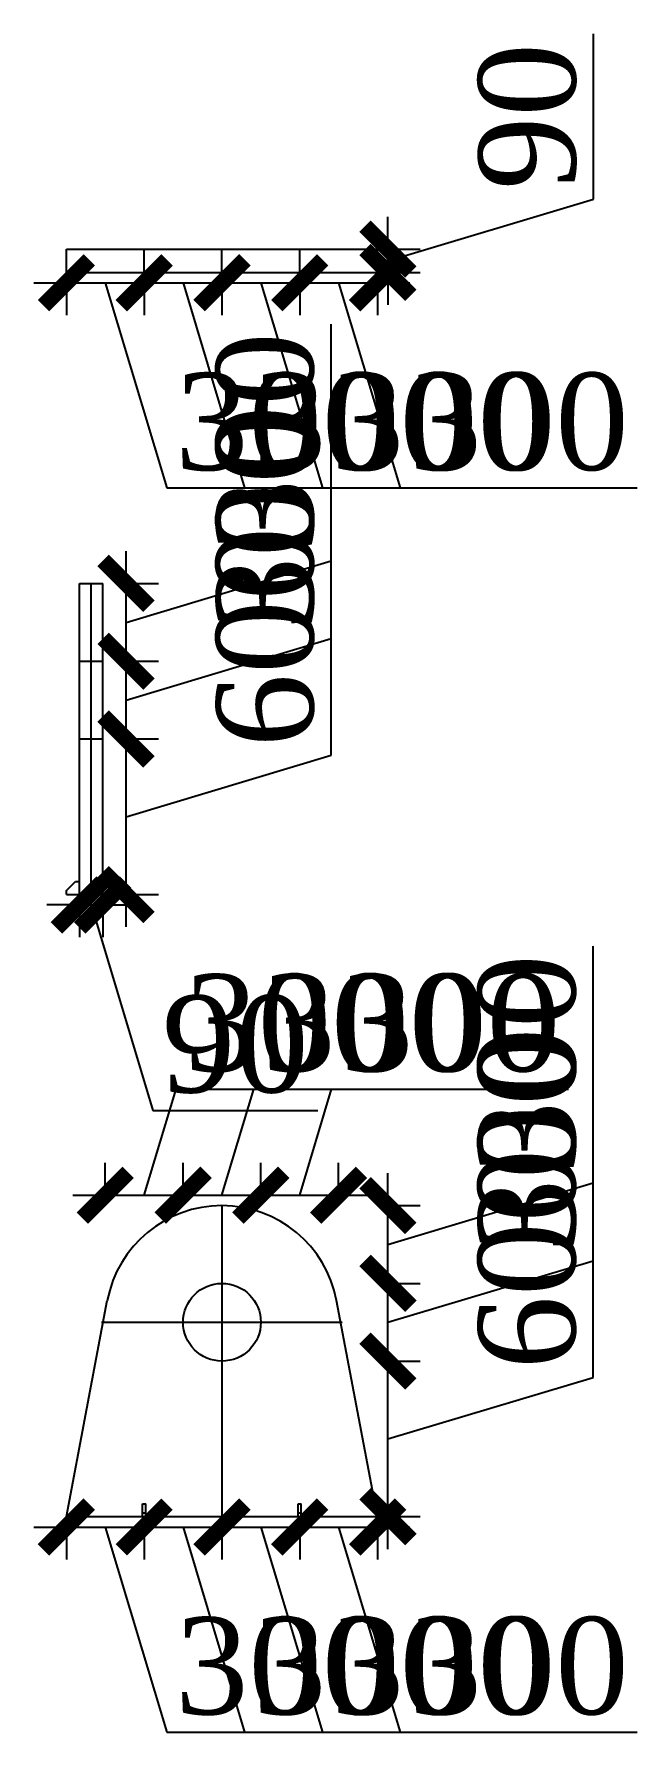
# Model space of a CAD drawing. Extents: x -2876908 to 633791, y -1383861 to 872234.
# Drawn here: x -2500 to 44014, y -16620 to 114397 of the extents above; entities that cross this region are included whole.
import ezdxf

# ---------------------------------------------------------------- set-up
doc = ezdxf.new("R2010")
doc.units = 0
doc.header["$LTSCALE"] = 5
doc.header["$MEASUREMENT"] = 0
doc.linetypes.add('CENTER', pattern=[2, 1.25, -0.25, 0.25, -0.25])
doc.layers.get('0').update_dxf_attribs({"linetype": 'CONTINUOUS', "lineweight": 25})
doc.layers.get('DEFPOINTS').update_dxf_attribs({"color": 35, "linetype": 'CONTINUOUS', "lineweight": 13})
doc.layers.add('6文本', color=7, linetype='CONTINUOUS', lineweight=15)
doc.layers.add('9禁线', color=9, linetype='CONTINUOUS', lineweight=15)
doc.layers.add('XX', color=7, linetype='CONTINUOUS')
doc.styles.add('dd', font='times.ttf')
doc.styles.get("Standard").update_dxf_attribs({"font": '', "width": 0.7})
doc.styles.add('TSSD_NORM', font='tssdeng.shx', dxfattribs={"width": 0.7, "bigfont": 'hztxt.shx'})
doc.styles.add('标注文字', font='', dxfattribs={"width": 0.7})
doc.styles.get('Standard').set_extended_font_data('SimSun')
doc.styles.get('标注文字').set_extended_font_data('SimSun')
doc.dimstyles.new('SJSYB-(25)', dxfattribs={"dimscale": 25, "dimtxt": 3, "dimasz": 1.5, "dimexe": 1, "dimexo": 1, "dimgap": 0.65, "dimtad": 1, "dimdec": 0, "dimzin": 0, "dimdsep": 46, "dimtxsty": 'TSSD_NORM', "dimblk": 'OBLIQUE', "dimcen": 0, "dimclrd": 256, "dimclre": 256, "dimclrt": 7, "dimadec": 0, "dimazin": 0, "dimtfac": 1, "dimtdec": 0, "dimtmove": 1, "dimatfit": 3, "dimldrblk": 'NONE', "dimfxl": 5, "dimfxlon": 1, "dimtolj": 1, "dimtzin": 0, "dimlwd": -1, "dimlwe": -1, "dimarcsym": 1})

# ---------------------------------------------------------------- blocks, each defined once
blk = doc.blocks.new('_ArchTick')
at = {"color": 0, "linetype": 'ByBlock', "const_width": 0.5}
blk.add_lwpolyline([(-0.707, -0.707), (0.707, 0.707)], dxfattribs=at)
blk = doc.blocks.new('*D2678')
at = {"layer": 'DEFPOINTS', "color": 0, "transparency": 16777216}
for p in [(0, 0), (6000, 0), (6000, -800)]:
    blk.add_point(p, dxfattribs=at)
at = {"layer": 'XX', "transparency": 16777216}
for p, q in [((-2500, -800), (8500, -800)), ((0, -800), (0, -3300)), ((3000, -800), (7746, -16620)), ((6000, -800), (6000, -3300)), ((7746, -16620), (26014, -16620))]:
    blk.add_line(p, q, dxfattribs=at)
at = {"layer": 'XX', "transparency": 16777216, "xscale": 2500, "yscale": 2500, "zscale": 2500, "rotation": 180}
blk.add_blockref('_ArchTick', (0, -800), dxfattribs=at)
at = {"layer": 'XX', "transparency": 16777216, "xscale": 2500, "yscale": 2500, "zscale": 2500}
blk.add_blockref('_ArchTick', (6000, -800), dxfattribs=at)
at = {"layer": 'XX', "color": 7, "transparency": 16777216, "insert": (16880, -11555), "char_height": 7500, "attachment_point": 5, "style": 'dd'}
blk.add_mtext('\\A1;300', dxfattribs=at)
blk = doc.blocks.new('_None')
blk = doc.blocks.new('*D2679')
at = {"layer": 'DEFPOINTS', "color": 0, "transparency": 16777216}
for p in [(6000, 0), (12000, 0), (12000, -800)]:
    blk.add_point(p, dxfattribs=at)
at = {"layer": 'XX', "transparency": 16777216}
for p, q in [((3500, -800), (14500, -800)), ((6000, -800), (6000, -3300)), ((9000, -800), (13746, -16620)), ((12000, -800), (12000, -3300)), ((13746, -16620), (32014, -16620))]:
    blk.add_line(p, q, dxfattribs=at)
at = {"layer": 'XX', "transparency": 16777216, "xscale": 2500, "yscale": 2500, "zscale": 2500, "rotation": 180}
blk.add_blockref('_ArchTick', (6000, -800), dxfattribs=at)
at = {"layer": 'XX', "transparency": 16777216, "xscale": 2500, "yscale": 2500, "zscale": 2500}
blk.add_blockref('_ArchTick', (12000, -800), dxfattribs=at)
at = {"layer": 'XX', "color": 7, "transparency": 16777216, "insert": (22880, -11555), "char_height": 7500, "attachment_point": 5, "style": 'dd'}
blk.add_mtext('\\A1;300', dxfattribs=at)
blk = doc.blocks.new('*D2680')
at = {"layer": 'DEFPOINTS', "color": 0, "transparency": 16777216}
for p in [(12000, 0), (18000, 0), (18000, -800)]:
    blk.add_point(p, dxfattribs=at)
at = {"layer": 'XX', "transparency": 16777216}
for p, q in [((9500, -800), (20500, -800)), ((12000, -800), (12000, -3300)), ((15000, -800), (19746, -16620)), ((18000, -800), (18000, -3300)), ((19746, -16620), (38014, -16620))]:
    blk.add_line(p, q, dxfattribs=at)
at = {"layer": 'XX', "transparency": 16777216, "xscale": 2500, "yscale": 2500, "zscale": 2500, "rotation": 180}
blk.add_blockref('_ArchTick', (12000, -800), dxfattribs=at)
at = {"layer": 'XX', "transparency": 16777216, "xscale": 2500, "yscale": 2500, "zscale": 2500}
blk.add_blockref('_ArchTick', (18000, -800), dxfattribs=at)
at = {"layer": 'XX', "color": 7, "transparency": 16777216, "insert": (28880, -11555), "char_height": 7500, "attachment_point": 5, "style": 'dd'}
blk.add_mtext('\\A1;300', dxfattribs=at)
blk = doc.blocks.new('*D2681')
at = {"layer": 'DEFPOINTS', "color": 0, "transparency": 16777216}
for p in [(18000, 0), (24000, 0), (24000, -800)]:
    blk.add_point(p, dxfattribs=at)
at = {"layer": 'XX', "transparency": 16777216}
for p, q in [((15500, -800), (26500, -800)), ((18000, -800), (18000, -3300)), ((21000, -800), (25746, -16620)), ((24000, -800), (24000, -3300)), ((25746, -16620), (44014, -16620))]:
    blk.add_line(p, q, dxfattribs=at)
at = {"layer": 'XX', "transparency": 16777216, "xscale": 2500, "yscale": 2500, "zscale": 2500, "rotation": 180}
blk.add_blockref('_ArchTick', (18000, -800), dxfattribs=at)
at = {"layer": 'XX', "transparency": 16777216, "xscale": 2500, "yscale": 2500, "zscale": 2500}
blk.add_blockref('_ArchTick', (24000, -800), dxfattribs=at)
at = {"layer": 'XX', "color": 7, "transparency": 16777216, "insert": (34880, -11555), "char_height": 7500, "attachment_point": 5, "style": 'dd'}
blk.add_mtext('\\A1;300', dxfattribs=at)
blk = doc.blocks.new('*D2682')
at = {"layer": 'DEFPOINTS', "color": 0, "transparency": 16777216}
for p in [(24000, 12000), (24800, 12000), (24000, 0)]:
    blk.add_point(p, dxfattribs=at)
at = {"layer": 'XX', "transparency": 16777216}
for p, q in [((40620, 10746), (40620, 28987)), ((24800, -2500), (24800, 14500)), ((24800, 12000), (27300, 12000)), ((24800, 6000), (40620, 10746)), ((24800, 0), (27300, 0))]:
    blk.add_line(p, q, dxfattribs=at)
at = {"layer": 'XX', "transparency": 16777216, "xscale": 2500, "yscale": 2500, "zscale": 2500}
for p, rotation in [((24800, 12000), 90), ((24800, 0), 270)]:
    blk.add_blockref('_ArchTick', p, dxfattribs=dict(at, rotation=rotation))
at = {"layer": 'XX', "color": 7, "transparency": 16777216, "insert": (35555, 19866), "char_height": 7500, "attachment_point": 5, "rotation": 90, "style": 'dd'}
blk.add_mtext('\\A1;600', dxfattribs=at)
blk = doc.blocks.new('*D2683')
at = {"layer": 'DEFPOINTS', "color": 0, "transparency": 16777216}
for p in [(24000, 18000), (24800, 18000), (24000, 12000)]:
    blk.add_point(p, dxfattribs=at)
at = {"layer": 'XX', "transparency": 16777216}
for p, q in [((40620, 19746), (40620, 38014)), ((24800, 9500), (24800, 20500)), ((24800, 15000), (40620, 19746)), ((24800, 18000), (27300, 18000)), ((24800, 12000), (27300, 12000))]:
    blk.add_line(p, q, dxfattribs=at)
at = {"layer": 'XX', "transparency": 16777216, "xscale": 2500, "yscale": 2500, "zscale": 2500}
for p, rotation in [((24800, 18000), 90), ((24800, 12000), 270)]:
    blk.add_blockref('_ArchTick', p, dxfattribs=dict(at, rotation=rotation))
at = {"layer": 'XX', "color": 7, "transparency": 16777216, "insert": (35555, 28880), "char_height": 7500, "attachment_point": 5, "rotation": 90, "style": 'dd'}
blk.add_mtext('\\A1;300', dxfattribs=at)
blk = doc.blocks.new('*D2684')
at = {"layer": 'DEFPOINTS', "color": 0, "transparency": 16777216}
for p in [(24000, 24000), (24800, 24000), (24000, 18000)]:
    blk.add_point(p, dxfattribs=at)
at = {"layer": 'XX', "transparency": 16777216}
for p, q in [((40620, 25746), (40620, 44014)), ((24800, 15500), (24800, 26500)), ((24800, 21000), (40620, 25746)), ((24800, 24000), (27300, 24000)), ((24800, 18000), (27300, 18000))]:
    blk.add_line(p, q, dxfattribs=at)
at = {"layer": 'XX', "transparency": 16777216, "xscale": 2500, "yscale": 2500, "zscale": 2500}
for p, rotation in [((24800, 24000), 90), ((24800, 18000), 270)]:
    blk.add_blockref('_ArchTick', p, dxfattribs=dict(at, rotation=rotation))
at = {"layer": 'XX', "color": 7, "transparency": 16777216, "insert": (35555, 34880), "char_height": 7500, "attachment_point": 5, "rotation": 90, "style": 'dd'}
blk.add_mtext('\\A1;300', dxfattribs=at)
blk = doc.blocks.new('*D2685')
at = {"layer": 'DEFPOINTS', "color": 0, "transparency": 16777216}
for p in [(3000, 24000), (9000, 24800), (9000, 24000)]:
    blk.add_point(p, dxfattribs=at)
at = {"layer": 'XX', "transparency": 16777216}
for p, q in [((6000, 24800), (8457, 32990)), ((8457, 32990), (26725, 32990)), ((3000, 24800), (3000, 27300)), ((9000, 24800), (9000, 27300)), ((500, 24800), (11500, 24800))]:
    blk.add_line(p, q, dxfattribs=at)
at = {"layer": 'XX', "transparency": 16777216, "xscale": 2500, "yscale": 2500, "zscale": 2500, "rotation": 180}
blk.add_blockref('_ArchTick', (3000, 24800), dxfattribs=at)
at = {"layer": 'XX', "transparency": 16777216, "xscale": 2500, "yscale": 2500, "zscale": 2500}
blk.add_blockref('_ArchTick', (9000, 24800), dxfattribs=at)
at = {"layer": 'XX', "color": 7, "transparency": 16777216, "insert": (17591, 38055), "char_height": 7500, "attachment_point": 5, "style": 'dd'}
blk.add_mtext('\\A1;300', dxfattribs=at)
blk = doc.blocks.new('*D2686')
at = {"layer": 'DEFPOINTS', "color": 0, "transparency": 16777216}
for p in [(9000, 24000), (15000, 24800), (15000, 24000)]:
    blk.add_point(p, dxfattribs=at)
at = {"layer": 'XX', "transparency": 16777216}
for p, q in [((12000, 24800), (14457, 32990)), ((14457, 32990), (32725, 32990)), ((9000, 24800), (9000, 27300)), ((15000, 24800), (15000, 27300)), ((6500, 24800), (17500, 24800))]:
    blk.add_line(p, q, dxfattribs=at)
at = {"layer": 'XX', "transparency": 16777216, "xscale": 2500, "yscale": 2500, "zscale": 2500, "rotation": 180}
blk.add_blockref('_ArchTick', (9000, 24800), dxfattribs=at)
at = {"layer": 'XX', "transparency": 16777216, "xscale": 2500, "yscale": 2500, "zscale": 2500}
blk.add_blockref('_ArchTick', (15000, 24800), dxfattribs=at)
at = {"layer": 'XX', "color": 7, "transparency": 16777216, "insert": (23591, 38055), "char_height": 7500, "attachment_point": 5, "style": 'dd'}
blk.add_mtext('\\A1;300', dxfattribs=at)
blk = doc.blocks.new('*D2687')
at = {"layer": 'DEFPOINTS', "color": 0, "transparency": 16777216}
for p in [(15000, 24000), (21000, 24800), (21000, 24000)]:
    blk.add_point(p, dxfattribs=at)
at = {"layer": 'XX', "transparency": 16777216}
for p, q in [((18000, 24800), (20457, 32990)), ((20457, 32990), (38725, 32990)), ((15000, 24800), (15000, 27300)), ((21000, 24800), (21000, 27300)), ((12500, 24800), (23500, 24800))]:
    blk.add_line(p, q, dxfattribs=at)
at = {"layer": 'XX', "transparency": 16777216, "xscale": 2500, "yscale": 2500, "zscale": 2500, "rotation": 180}
blk.add_blockref('_ArchTick', (15000, 24800), dxfattribs=at)
at = {"layer": 'XX', "transparency": 16777216, "xscale": 2500, "yscale": 2500, "zscale": 2500}
blk.add_blockref('_ArchTick', (21000, 24800), dxfattribs=at)
at = {"layer": 'XX', "color": 7, "transparency": 16777216, "insert": (29591, 38055), "char_height": 7500, "attachment_point": 5, "style": 'dd'}
blk.add_mtext('\\A1;300', dxfattribs=at)
blk = doc.blocks.new('*D2688')
at = {"layer": 'DEFPOINTS', "color": 0, "transparency": 16777216}
for p in [(1000, 48000), (2800, 48000), (2800, 47200)]:
    blk.add_point(p, dxfattribs=at)
at = {"layer": 'XX', "transparency": 16777216}
for p, q in [((1000, 47200), (-1500, 47200)), ((1000, 47200), (1000, 44700)), ((1000, 47200), (2800, 47200)), ((1000, 47200), (2800, 47200)), ((1900, 47200), (6656, 31348)), ((2800, 47200), (2800, 44700)), ((2800, 47200), (5300, 47200)), ((6656, 31348), (19397, 31348))]:
    blk.add_line(p, q, dxfattribs=at)
at = {"layer": 'XX', "transparency": 16777216, "xscale": 2500, "yscale": 2500, "zscale": 2500}
blk.add_blockref('_ArchTick', (1000, 47200), dxfattribs=at)
at = {"layer": 'XX', "transparency": 16777216, "xscale": 2500, "yscale": 2500, "zscale": 2500, "rotation": 180}
blk.add_blockref('_ArchTick', (2800, 47200), dxfattribs=at)
at = {"layer": 'XX', "color": 7, "transparency": 16777216, "insert": (13026, 36424), "char_height": 7500, "attachment_point": 5, "style": 'dd'}
blk.add_mtext('\\A1;90', dxfattribs=at)
blk = doc.blocks.new('*D2689')
at = {"layer": 'DEFPOINTS', "color": 0, "transparency": 16777216}
for p in [(3800, 60000), (4600, 60000), (3800, 48000)]:
    blk.add_point(p, dxfattribs=at)
at = {"layer": 'XX', "transparency": 16777216}
for p, q in [((20420, 58746), (20420, 76987)), ((4600, 45500), (4600, 62500)), ((4600, 60000), (7100, 60000)), ((4600, 54000), (20420, 58746)), ((4600, 48000), (7100, 48000))]:
    blk.add_line(p, q, dxfattribs=at)
at = {"layer": 'XX', "transparency": 16777216, "xscale": 2500, "yscale": 2500, "zscale": 2500}
for p, rotation in [((4600, 60000), 90), ((4600, 48000), 270)]:
    blk.add_blockref('_ArchTick', p, dxfattribs=dict(at, rotation=rotation))
at = {"layer": 'XX', "color": 7, "transparency": 16777216, "insert": (15355, 67866), "char_height": 7500, "attachment_point": 5, "rotation": 90, "style": 'dd'}
blk.add_mtext('\\A1;600', dxfattribs=at)
blk = doc.blocks.new('*D2690')
at = {"layer": 'DEFPOINTS', "color": 0, "transparency": 16777216}
for p in [(3800, 66000), (4600, 66000), (3800, 60000)]:
    blk.add_point(p, dxfattribs=at)
at = {"layer": 'XX', "transparency": 16777216}
for p, q in [((20420, 67746), (20420, 86014)), ((4600, 57500), (4600, 68500)), ((4600, 63000), (20420, 67746)), ((4600, 66000), (7100, 66000)), ((4600, 60000), (7100, 60000))]:
    blk.add_line(p, q, dxfattribs=at)
at = {"layer": 'XX', "transparency": 16777216, "xscale": 2500, "yscale": 2500, "zscale": 2500}
for p, rotation in [((4600, 66000), 90), ((4600, 60000), 270)]:
    blk.add_blockref('_ArchTick', p, dxfattribs=dict(at, rotation=rotation))
at = {"layer": 'XX', "color": 7, "transparency": 16777216, "insert": (15355, 76880), "char_height": 7500, "attachment_point": 5, "rotation": 90, "style": 'dd'}
blk.add_mtext('\\A1;300', dxfattribs=at)
blk = doc.blocks.new('*D2691')
at = {"layer": 'DEFPOINTS', "color": 0, "transparency": 16777216}
for p in [(3800, 72000), (4600, 72000), (3800, 66000)]:
    blk.add_point(p, dxfattribs=at)
at = {"layer": 'XX', "transparency": 16777216}
for p, q in [((20420, 73746), (20420, 92014)), ((4600, 63500), (4600, 74500)), ((4600, 69000), (20420, 73746)), ((4600, 72000), (7100, 72000)), ((4600, 66000), (7100, 66000))]:
    blk.add_line(p, q, dxfattribs=at)
at = {"layer": 'XX', "transparency": 16777216, "xscale": 2500, "yscale": 2500, "zscale": 2500}
for p, rotation in [((4600, 72000), 90), ((4600, 66000), 270)]:
    blk.add_blockref('_ArchTick', p, dxfattribs=dict(at, rotation=rotation))
at = {"layer": 'XX', "color": 7, "transparency": 16777216, "insert": (15355, 82880), "char_height": 7500, "attachment_point": 5, "rotation": 90, "style": 'dd'}
blk.add_mtext('\\A1;300', dxfattribs=at)
blk = doc.blocks.new('*D2692')
at = {"layer": 'DEFPOINTS', "color": 0, "transparency": 16777216}
for p in [(0, 96000), (6000, 96000), (6000, 95200)]:
    blk.add_point(p, dxfattribs=at)
at = {"layer": 'XX', "transparency": 16777216}
for p, q in [((-2500, 95200), (8500, 95200)), ((0, 95200), (0, 92700)), ((3000, 95200), (7746, 79380)), ((6000, 95200), (6000, 92700)), ((7746, 79380), (26014, 79380))]:
    blk.add_line(p, q, dxfattribs=at)
at = {"layer": 'XX', "transparency": 16777216, "xscale": 2500, "yscale": 2500, "zscale": 2500, "rotation": 180}
blk.add_blockref('_ArchTick', (0, 95200), dxfattribs=at)
at = {"layer": 'XX', "transparency": 16777216, "xscale": 2500, "yscale": 2500, "zscale": 2500}
blk.add_blockref('_ArchTick', (6000, 95200), dxfattribs=at)
at = {"layer": 'XX', "color": 7, "transparency": 16777216, "insert": (16880, 84445), "char_height": 7500, "attachment_point": 5, "style": 'dd'}
blk.add_mtext('\\A1;300', dxfattribs=at)
blk = doc.blocks.new('*D2693')
at = {"layer": 'DEFPOINTS', "color": 0, "transparency": 16777216}
for p in [(6000, 96000), (12000, 96000), (12000, 95200)]:
    blk.add_point(p, dxfattribs=at)
at = {"layer": 'XX', "transparency": 16777216}
for p, q in [((3500, 95200), (14500, 95200)), ((6000, 95200), (6000, 92700)), ((9000, 95200), (13746, 79380)), ((12000, 95200), (12000, 92700)), ((13746, 79380), (32014, 79380))]:
    blk.add_line(p, q, dxfattribs=at)
at = {"layer": 'XX', "transparency": 16777216, "xscale": 2500, "yscale": 2500, "zscale": 2500, "rotation": 180}
blk.add_blockref('_ArchTick', (6000, 95200), dxfattribs=at)
at = {"layer": 'XX', "transparency": 16777216, "xscale": 2500, "yscale": 2500, "zscale": 2500}
blk.add_blockref('_ArchTick', (12000, 95200), dxfattribs=at)
at = {"layer": 'XX', "color": 7, "transparency": 16777216, "insert": (22880, 84445), "char_height": 7500, "attachment_point": 5, "style": 'dd'}
blk.add_mtext('\\A1;300', dxfattribs=at)
blk = doc.blocks.new('*D2694')
at = {"layer": 'DEFPOINTS', "color": 0, "transparency": 16777216}
for p in [(12000, 96000), (18000, 96000), (18000, 95200)]:
    blk.add_point(p, dxfattribs=at)
at = {"layer": 'XX', "transparency": 16777216}
for p, q in [((9500, 95200), (20500, 95200)), ((12000, 95200), (12000, 92700)), ((15000, 95200), (19746, 79380)), ((18000, 95200), (18000, 92700)), ((19746, 79380), (38014, 79380))]:
    blk.add_line(p, q, dxfattribs=at)
at = {"layer": 'XX', "transparency": 16777216, "xscale": 2500, "yscale": 2500, "zscale": 2500, "rotation": 180}
blk.add_blockref('_ArchTick', (12000, 95200), dxfattribs=at)
at = {"layer": 'XX', "transparency": 16777216, "xscale": 2500, "yscale": 2500, "zscale": 2500}
blk.add_blockref('_ArchTick', (18000, 95200), dxfattribs=at)
at = {"layer": 'XX', "color": 7, "transparency": 16777216, "insert": (28880, 84445), "char_height": 7500, "attachment_point": 5, "style": 'dd'}
blk.add_mtext('\\A1;300', dxfattribs=at)
blk = doc.blocks.new('*D2695')
at = {"layer": 'DEFPOINTS', "color": 0, "transparency": 16777216}
for p in [(18000, 96000), (24000, 96000), (24000, 95200)]:
    blk.add_point(p, dxfattribs=at)
at = {"layer": 'XX', "transparency": 16777216}
for p, q in [((15500, 95200), (26500, 95200)), ((18000, 95200), (18000, 92700)), ((21000, 95200), (25746, 79380)), ((24000, 95200), (24000, 92700)), ((25746, 79380), (44014, 79380))]:
    blk.add_line(p, q, dxfattribs=at)
at = {"layer": 'XX', "transparency": 16777216, "xscale": 2500, "yscale": 2500, "zscale": 2500, "rotation": 180}
blk.add_blockref('_ArchTick', (18000, 95200), dxfattribs=at)
at = {"layer": 'XX', "transparency": 16777216, "xscale": 2500, "yscale": 2500, "zscale": 2500}
blk.add_blockref('_ArchTick', (24000, 95200), dxfattribs=at)
at = {"layer": 'XX', "color": 7, "transparency": 16777216, "insert": (34880, 84445), "char_height": 7500, "attachment_point": 5, "style": 'dd'}
blk.add_mtext('\\A1;300', dxfattribs=at)
blk = doc.blocks.new('*D2696')
at = {"layer": 'DEFPOINTS', "color": 0, "transparency": 16777216}
for p in [(24000, 97800), (24800, 97800), (24000, 96000)]:
    blk.add_point(p, dxfattribs=at)
at = {"layer": 'XX', "transparency": 16777216}
for p, q in [((40652, 101656), (40652, 114397)), ((24800, 96900), (40652, 101656)), ((24800, 97800), (24800, 100300)), ((24800, 97800), (27300, 97800)), ((24800, 96000), (24800, 97800)), ((24800, 96000), (24800, 97800)), ((24800, 96000), (27300, 96000)), ((24800, 96000), (24800, 93500))]:
    blk.add_line(p, q, dxfattribs=at)
at = {"layer": 'XX', "transparency": 16777216, "xscale": 2500, "yscale": 2500, "zscale": 2500}
for p, rotation in [((24800, 97800), 270), ((24800, 96000), 90)]:
    blk.add_blockref('_ArchTick', p, dxfattribs=dict(at, rotation=rotation))
at = {"layer": 'XX', "color": 7, "transparency": 16777216, "insert": (35576, 108026), "char_height": 7500, "attachment_point": 5, "rotation": 90, "style": 'dd'}
blk.add_mtext('\\A1;90', dxfattribs=at)

msp = doc.modelspace()

# ---------------------------------------------------------------- linework, layer by layer
at = {"layer": 'XX'}
for p, q in [((0, 97800), (24000, 97800)), ((0, 96000), (0, 97800)), ((6000, 96000), (6000, 97800)), ((12000, 96000), (12000, 97800)), ((18000, 96000), (18000, 97800)), ((24000, 96000), (24000, 97800)), ((0, 96000), (24000, 96000)), ((1000, 48000), (1000, 72000)), ((1000, 72000), (2800, 72000)), ((2800, 48000), (2800, 72000)), ((1000, 66000), (2800, 66000)), ((1000, 60000), (2800, 60000)), ((0, 48300), (700, 49000)), ((700, 49000), (1000, 49000)), ((2800, 49000), (3100, 49000)), ((3100, 49000), (3800, 48300)), ((0, 48000), (0, 48300)), ((0, 48000), (1000, 48000)), ((1000, 48000), (2800, 48000)), ((2800, 48000), (3800, 48000)), ((3800, 48300), (3800, 48000)), ((0, 0), (3157.111, 16674.311)), ((24000, 0), (20842.889, 16674.311)), ((0, 0), (24000, 0)), ((5880, 0), (5880, 1000)), ((5880, 1000), (6120, 1000)), ((5880, 300), (6120, 300)), ((6120, 0), (6120, 1000)), ((17880, 0), (17880, 1000)), ((17880, 1000), (18120, 1000)), ((17880, 300), (18120, 300)), ((18120, 0), (18120, 1000))]:
    msp.add_line(p, q, dxfattribs=at)
at = {"layer": 'XX', "linetype": 'CENTER', "ltscale": 5}
for p, q in [((1900, 48000), (1900, 72000)), ((12000, 24000), (12000, 0)), ((2700, 15000), (21300, 15000))]:
    msp.add_line(p, q, dxfattribs=at)
at = {"layer": 'XX'}
msp.add_circle((12000, 15000), 3000, dxfattribs=at)
msp.add_arc((12000, 15000), 9000, 10.72145552, 169.27854448, dxfattribs=at)

# ---------------------------------------------------------------- texts
at = {"layer": '6文本', "color": 4, "insert": (1013.55, 962.442), "char_height": 2.5, "attachment_point": 9, "style": '标注文字'}
msp.add_mtext('\\A1;', dxfattribs=at)
at = {"layer": '9禁线', "insert": (1069.591, 707.247), "char_height": 2.5, "attachment_point": 9}
msp.add_mtext('\\A1;', dxfattribs=at)

# ---------------------------------------------------------------- dimensions: what is measured, and where the dimension line sits
at = {"layer": 'XX'}
for p1, p2, distance, text, override, picture, middle in [((24000, 96000), (24000, 97800), -800, '90', {"dimtxt": 300, "dimasz": 100, "dimexe": 100, "dimexo": 100, "dimgap": 50, "dimtad": 1, "dimjust": 0, "dimtih": 0, "dimtxsty": 'dd', "dimblk1": 'ArchTick', "dimblk2": 'ArchTick', "dimsah": 1, "dimdle": 100}, '*D2696', (35576.406, 102905.633)), ((0, 96000), (6000, 96000), -800, '300', {"dimtxt": 300, "dimasz": 100, "dimexe": 100, "dimexo": 100, "dimgap": 50, "dimtad": 1, "dimjust": 0, "dimtih": 0, "dimtxsty": 'dd', "dimblk1": 'ArchTick', "dimblk2": 'ArchTick', "dimsah": 1, "dimdle": 100}, '*D2692', (8995.899, 84445.224)), ((6000, 96000), (12000, 96000), -800, '300', {"dimtxt": 300, "dimasz": 100, "dimexe": 100, "dimexo": 100, "dimgap": 50, "dimtad": 1, "dimjust": 0, "dimtih": 0, "dimtxsty": 'dd', "dimblk1": 'ArchTick', "dimblk2": 'ArchTick', "dimsah": 1, "dimdle": 100}, '*D2693', (14995.899, 84445.224)), ((12000, 96000), (18000, 96000), -800, '300', {"dimtxt": 300, "dimasz": 100, "dimexe": 100, "dimexo": 100, "dimgap": 50, "dimtad": 1, "dimjust": 0, "dimtih": 0, "dimtxsty": 'dd', "dimblk1": 'ArchTick', "dimblk2": 'ArchTick', "dimsah": 1, "dimdle": 100}, '*D2694', (20995.899, 84445.224)), ((18000, 96000), (24000, 96000), -800, '300', {"dimtxt": 300, "dimasz": 100, "dimexe": 100, "dimexo": 100, "dimgap": 50, "dimtad": 1, "dimjust": 0, "dimtih": 0, "dimtxsty": 'dd', "dimblk1": 'ArchTick', "dimblk2": 'ArchTick', "dimsah": 1, "dimdle": 100}, '*D2695', (26995.899, 84445.224)), ((3800, 66000), (3800, 72000), -800, '300', {"dimtxt": 300, "dimasz": 100, "dimexe": 100, "dimexo": 100, "dimgap": 50, "dimtad": 1, "dimjust": 0, "dimtih": 0, "dimtxsty": 'dd', "dimblk1": 'ArchTick', "dimblk2": 'ArchTick', "dimsah": 1, "dimdle": 100}, '*D2691', (15354.776, 74995.899)), ((3800, 60000), (3800, 66000), -800, '300', {"dimtxt": 300, "dimasz": 100, "dimexe": 100, "dimexo": 100, "dimgap": 50, "dimtad": 1, "dimjust": 0, "dimtih": 0, "dimtxsty": 'dd', "dimblk1": 'ArchTick', "dimblk2": 'ArchTick', "dimsah": 1, "dimdle": 100}, '*D2690', (15354.776, 68995.899)), ((3800, 48000), (3800, 60000), -800, '600', {"dimtxt": 300, "dimasz": 100, "dimexe": 100, "dimexo": 100, "dimgap": 50, "dimtad": 1, "dimjust": 0, "dimtih": 0, "dimtxsty": 'dd', "dimblk1": 'ArchTick', "dimblk2": 'ArchTick', "dimsah": 1, "dimdle": 100}, '*D2689', (15354.776, 59995.899)), ((1000, 48000), (2800, 48000), -800, '90', {"dimtxt": 300, "dimasz": 100, "dimexe": 100, "dimexo": 100, "dimgap": 50, "dimtad": 1, "dimjust": 0, "dimtih": 0, "dimtxsty": 'dd', "dimblk1": 'ArchTick', "dimblk2": 'ArchTick', "dimsah": 1, "dimdle": 100}, '*D2688', (7905.633, 36423.594)), ((24000, 18000), (24000, 24000), -800, '300', {"dimtxt": 300, "dimasz": 100, "dimexe": 100, "dimexo": 100, "dimgap": 50, "dimtad": 1, "dimjust": 0, "dimtih": 0, "dimtxsty": 'dd', "dimblk1": 'ArchTick', "dimblk2": 'ArchTick', "dimsah": 1, "dimdle": 100}, '*D2684', (35554.776, 26995.899)), ((3000, 24000), (9000, 24000), 800, '300', {"dimtxt": 300, "dimasz": 100, "dimexe": 100, "dimexo": 100, "dimgap": 50, "dimtad": 1, "dimjust": 0, "dimtih": 1, "dimtxsty": 'dd', "dimblk1": 'ArchTick', "dimblk2": 'ArchTick', "dimsah": 1, "dimdle": 100}, '*D2685', (9706.966, 38054.776)), ((9000, 24000), (15000, 24000), 800, '300', {"dimtxt": 300, "dimasz": 100, "dimexe": 100, "dimexo": 100, "dimgap": 50, "dimtad": 1, "dimjust": 0, "dimtih": 1, "dimtxsty": 'dd', "dimblk1": 'ArchTick', "dimblk2": 'ArchTick', "dimsah": 1, "dimdle": 100}, '*D2686', (15706.966, 38054.776)), ((15000, 24000), (21000, 24000), 800, '300', {"dimtxt": 300, "dimasz": 100, "dimexe": 100, "dimexo": 100, "dimgap": 50, "dimtad": 1, "dimjust": 0, "dimtih": 1, "dimtxsty": 'dd', "dimblk1": 'ArchTick', "dimblk2": 'ArchTick', "dimsah": 1, "dimdle": 100}, '*D2687', (21706.966, 38054.776)), ((24000, 12000), (24000, 18000), -800, '300', {"dimtxt": 300, "dimasz": 100, "dimexe": 100, "dimexo": 100, "dimgap": 50, "dimtad": 1, "dimjust": 0, "dimtih": 0, "dimtxsty": 'dd', "dimblk1": 'ArchTick', "dimblk2": 'ArchTick', "dimsah": 1, "dimdle": 100}, '*D2683', (35554.776, 20995.899)), ((24000, 0), (24000, 12000), -800, '600', {"dimtxt": 300, "dimasz": 100, "dimexe": 100, "dimexo": 100, "dimgap": 50, "dimtad": 1, "dimjust": 0, "dimtih": 0, "dimtxsty": 'dd', "dimblk1": 'ArchTick', "dimblk2": 'ArchTick', "dimsah": 1, "dimdle": 100}, '*D2682', (35554.776, 11995.899)), ((0, 0), (6000, 0), -800, '300', {"dimtxt": 300, "dimasz": 100, "dimexe": 100, "dimexo": 100, "dimgap": 50, "dimtad": 1, "dimjust": 0, "dimtih": 0, "dimtxsty": 'dd', "dimblk1": 'ArchTick', "dimblk2": 'ArchTick', "dimsah": 1, "dimdle": 100}, '*D2678', (8995.899, -11554.776)), ((6000, 0), (12000, 0), -800, '300', {"dimtxt": 300, "dimasz": 100, "dimexe": 100, "dimexo": 100, "dimgap": 50, "dimtad": 1, "dimjust": 0, "dimtih": 0, "dimtxsty": 'dd', "dimblk1": 'ArchTick', "dimblk2": 'ArchTick', "dimsah": 1, "dimdle": 100}, '*D2679', (14995.899, -11554.776)), ((12000, 0), (18000, 0), -800, '300', {"dimtxt": 300, "dimasz": 100, "dimexe": 100, "dimexo": 100, "dimgap": 50, "dimtad": 1, "dimjust": 0, "dimtih": 0, "dimtxsty": 'dd', "dimblk1": 'ArchTick', "dimblk2": 'ArchTick', "dimsah": 1, "dimdle": 100}, '*D2680', (20995.899, -11554.776)), ((18000, 0), (24000, 0), -800, '300', {"dimtxt": 300, "dimasz": 100, "dimexe": 100, "dimexo": 100, "dimgap": 50, "dimtad": 1, "dimjust": 0, "dimtih": 0, "dimtxsty": 'dd', "dimblk1": 'ArchTick', "dimblk2": 'ArchTick', "dimsah": 1, "dimdle": 100}, '*D2681', (26995.899, -11554.776))]:
    dim = msp.add_aligned_dim(p1=p1, p2=p2, distance=distance, text=text, dimstyle='SJSYB-(25)', override=override, dxfattribs=at)
    dim.commit()
    dim.dimension.update_dxf_attribs({"geometry": picture, "text_midpoint": middle})

doc.saveas('drawing.dxf')
